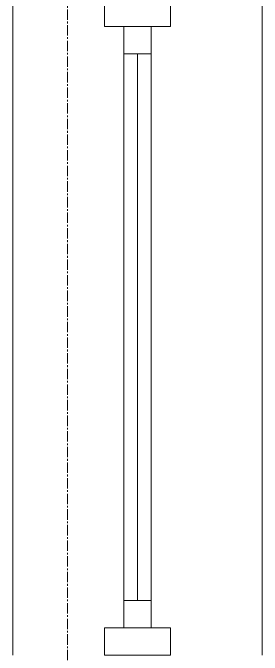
# Model space of a CAD drawing. Header units: millimetres. Extents: x -24360 to 609566, y -391049 to 148426.
# Drawn here: x 214029 to 214484, y 26954 to 28129 of the extents above; entities that cross this region are included whole.
import ezdxf

# ---------------------------------------------------------------- set-up
doc = ezdxf.new("R2010")
doc.units = ezdxf.units.MM
doc.linetypes.add('CENTER2', pattern=[28.575, 19.05, -3.175, 3.175, -3.175])
doc.layers.add('A-Wall_Материал_Газоблок_Контур', color=250, linetype='Continuous', lineweight=0)
doc.layers.add('АР_Окна', color=4, linetype='Continuous', lineweight=5)
doc.layers.add('АР_Оси_РД_100', color=7, linetype='Continuous', lineweight=0, true_color=0x525252)

msp = doc.modelspace()

# ---------------------------------------------------------------- linework, layer by layer
at = {"layer": 'A-Wall_Материал_Газоблок_Контур', "color": 18, "linetype": 'Continuous', "lineweight": 0, "true_color": 0x000000}
for p, q in [((214029.4, 28154.189), (214029.4, 26954.189)), ((214484.4, 26954.189), (214484.4, 28154.189))]:
    msp.add_line(p, q, dxfattribs=at)
at = {"layer": 'АР_Окна', "color": 18, "linetype": 'Continuous', "lineweight": 5, "true_color": 0x000000}
for p, q in [((214029.4, 28154.189), (214029.4, 26954.189)), ((214484.4, 28154.189), (214484.4, 26954.189)), ((214231.9, 28054.189), (214281.9, 28054.189)), ((214256.9, 28054.189), (214256.9, 27054.189)), ((214231.9, 27054.189), (214281.9, 27054.189))]:
    msp.add_line(p, q, dxfattribs=at)
for points in [[(214316.9, 28104.189), (214316.9, 28154.189), (214196.9, 28154.189), (214196.9, 28104.189)], [(214231.9, 28104.189), (214281.9, 28104.189), (214281.9, 27004.189), (214231.9, 27004.189)], [(214316.9, 27004.189), (214316.9, 26954.189), (214196.9, 26954.189), (214196.9, 27004.189)]]:
    msp.add_lwpolyline(points, close=True, dxfattribs=at)
at = {"layer": 'АР_Оси_РД_100', "linetype": 'CENTER2'}
msp.add_line((214129.4, -4259.177), (214129.4, 29954.189), dxfattribs=at)

doc.saveas('drawing.dxf')
